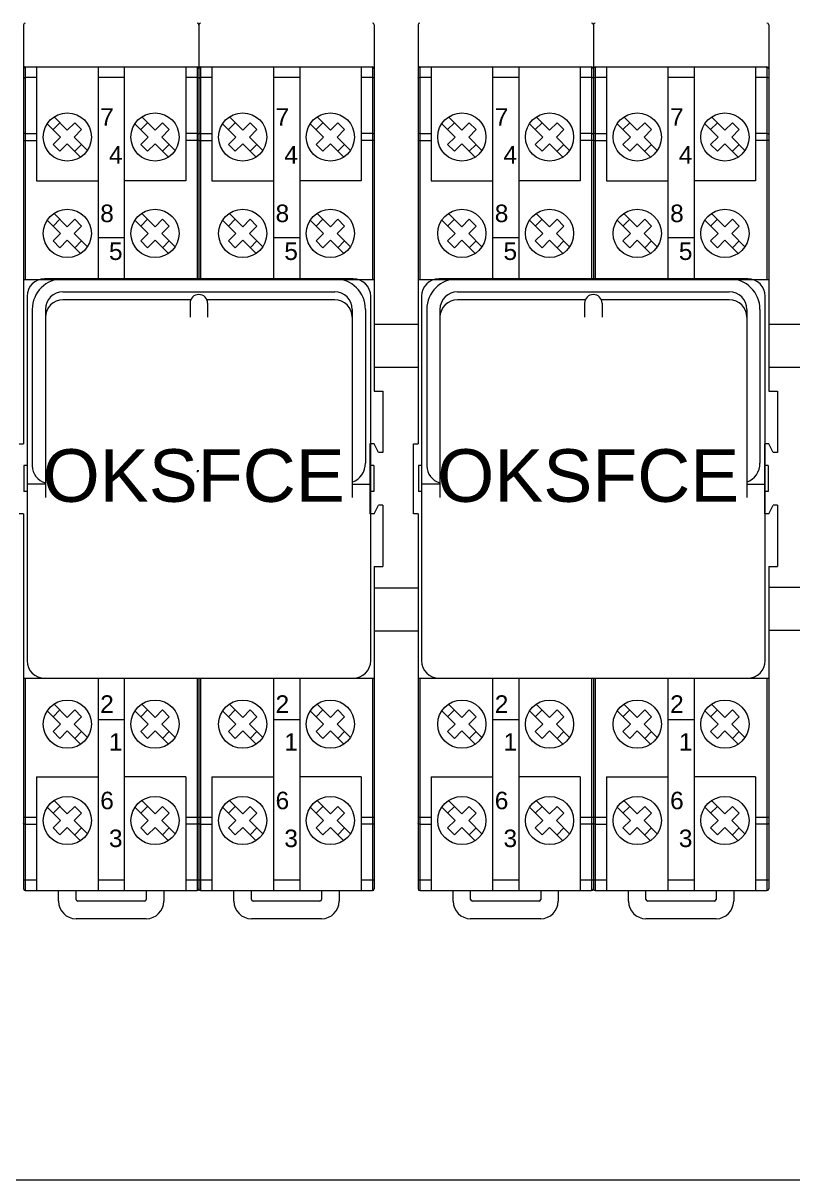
# Model space of a CAD drawing. Header units: millimetres. Extents: x 1359 to 3577, y 1336 to 3557.
# Drawn here: x 3017.1 to 3104.9, y 1899.6 to 2031.6 of the extents above; entities that cross this region are included whole.
import ezdxf

# ---------------------------------------------------------------- set-up
doc = ezdxf.new("R2010")
doc.units = ezdxf.units.MM
doc.set_wipeout_variables(frame=1)
doc.layers.add('000-PI-Oprema', color=30, linetype='Continuous', lineweight=5)
doc.layers.add('002-PI-Kabelska kanalica', color=150, linetype='Continuous')
doc.styles.get("Standard").update_dxf_attribs({"font": 'arial.ttf'})

msp = doc.modelspace()

# ---------------------------------------------------------------- linework, layer by layer
at = {"layer": '000-PI-Oprema', "color": 0, "linetype": 'ByBlock', "lineweight": 0}
for p, q in [((3017.35, 2026.56), (3036.95, 2026.56)), ((3018.65, 2026.56), (3018.65, 2013.56)), ((3035.65, 2026.56), (3035.65, 2013.56)), ((3037.35, 2026.56), (3056.95, 2026.56)), ((3038.65, 2026.56), (3038.65, 2013.56)), ((3055.65, 2026.56), (3055.65, 2013.56)), ((3062.35, 2026.56), (3081.95, 2026.56)), ((3063.65, 2026.56), (3063.65, 2013.56)), ((3080.65, 2026.56), (3080.65, 2013.56)), ((3082.35, 2026.56), (3101.95, 2026.56)), ((3083.65, 2026.56), (3083.65, 2013.56)), ((3100.65, 2026.56), (3100.65, 2013.56)), ((3018.65, 2025.34), (3017.35, 2025.34)), ((3028.65, 2025.34), (3025.65, 2025.34)), ((3036.95, 2025.34), (3035.65, 2025.34)), ((3038.65, 2025.34), (3037.35, 2025.34)), ((3048.65, 2025.34), (3045.65, 2025.34)), ((3056.95, 2025.34), (3055.65, 2025.34)), ((3063.65, 2025.34), (3062.35, 2025.34)), ((3073.65, 2025.34), (3070.65, 2025.34)), ((3081.95, 2025.34), (3080.65, 2025.34)), ((3083.65, 2025.34), (3082.35, 2025.34)), ((3093.65, 2025.34), (3090.65, 2025.34)), ((3101.95, 2025.34), (3100.65, 2025.34)), ((3019.86, 2020.07), (3021.37, 2018.56)), ((3020.52, 2019.4), (3021.3, 2020.18)), ((3020.63, 2020.85), (3022.15, 2019.33)), ((3022.15, 2019.33), (3023, 2020.18)), ((3023, 2020.18), (3023.78, 2019.4)), ((3029.86, 2020.07), (3031.37, 2018.56)), ((3030.52, 2019.4), (3031.3, 2020.18)), ((3030.63, 2020.85), (3032.15, 2019.33)), ((3032.15, 2019.33), (3033, 2020.18)), ((3033, 2020.18), (3033.78, 2019.4)), ((3039.86, 2020.07), (3041.37, 2018.56)), ((3040.52, 2019.4), (3041.3, 2020.18)), ((3040.63, 2020.85), (3042.15, 2019.33)), ((3042.15, 2019.33), (3043, 2020.18)), ((3043, 2020.18), (3043.78, 2019.4)), ((3049.86, 2020.07), (3051.37, 2018.56)), ((3050.52, 2019.4), (3051.3, 2020.18)), ((3050.63, 2020.85), (3052.15, 2019.33)), ((3052.15, 2019.33), (3053, 2020.18)), ((3053, 2020.18), (3053.78, 2019.4)), ((3064.86, 2020.07), (3066.37, 2018.56)), ((3065.52, 2019.4), (3066.3, 2020.18)), ((3065.63, 2020.85), (3067.15, 2019.33)), ((3067.15, 2019.33), (3068, 2020.18)), ((3068, 2020.18), (3068.78, 2019.4)), ((3074.86, 2020.07), (3076.37, 2018.56)), ((3075.52, 2019.4), (3076.3, 2020.18)), ((3075.63, 2020.85), (3077.15, 2019.33)), ((3077.15, 2019.33), (3078, 2020.18)), ((3078, 2020.18), (3078.78, 2019.4)), ((3084.86, 2020.07), (3086.37, 2018.56)), ((3085.52, 2019.4), (3086.3, 2020.18)), ((3085.63, 2020.85), (3087.15, 2019.33)), ((3087.15, 2019.33), (3088, 2020.18)), ((3088, 2020.18), (3088.78, 2019.4)), ((3094.86, 2020.07), (3096.37, 2018.56)), ((3095.52, 2019.4), (3096.3, 2020.18)), ((3095.63, 2020.85), (3097.15, 2019.33)), ((3097.15, 2019.33), (3098, 2020.18)), ((3098, 2020.18), (3098.78, 2019.4)), ((3017.35, 2018.96), (3018.65, 2018.96)), ((3020.52, 2017.71), (3021.37, 2018.56)), ((3022.93, 2018.56), (3023.78, 2019.4)), ((3022.93, 2018.56), (3024.44, 2017.04)), ((3030.52, 2017.71), (3031.37, 2018.56)), ((3032.93, 2018.56), (3033.78, 2019.4)), ((3032.93, 2018.56), (3034.44, 2017.04)), ((3036.95, 2018.96), (3035.65, 2018.96)), ((3037.35, 2018.96), (3038.65, 2018.96)), ((3040.52, 2017.71), (3041.37, 2018.56)), ((3042.93, 2018.56), (3043.78, 2019.4)), ((3042.93, 2018.56), (3044.44, 2017.04)), ((3050.52, 2017.71), (3051.37, 2018.56)), ((3052.93, 2018.56), (3053.78, 2019.4)), ((3052.93, 2018.56), (3054.44, 2017.04)), ((3056.95, 2018.96), (3055.65, 2018.96)), ((3062.35, 2018.96), (3063.65, 2018.96)), ((3065.52, 2017.71), (3066.37, 2018.56)), ((3067.93, 2018.56), (3068.78, 2019.4)), ((3067.93, 2018.56), (3069.44, 2017.04)), ((3075.52, 2017.71), (3076.37, 2018.56)), ((3077.93, 2018.56), (3078.78, 2019.4)), ((3077.93, 2018.56), (3079.44, 2017.04)), ((3081.95, 2018.96), (3080.65, 2018.96)), ((3082.35, 2018.96), (3083.65, 2018.96)), ((3085.52, 2017.71), (3086.37, 2018.56)), ((3087.93, 2018.56), (3088.78, 2019.4)), ((3087.93, 2018.56), (3089.44, 2017.04)), ((3095.52, 2017.71), (3096.37, 2018.56)), ((3097.93, 2018.56), (3098.78, 2019.4)), ((3097.93, 2018.56), (3099.44, 2017.04)), ((3101.95, 2018.96), (3100.65, 2018.96)), ((3017.15, 2018.18), (3018.65, 2018.18)), ((3020.52, 2017.71), (3021.3, 2016.93)), ((3021.3, 2016.93), (3022.15, 2017.78)), ((3022.15, 2017.78), (3023.67, 2016.26)), ((3023, 2016.93), (3023.78, 2017.71)), ((3030.52, 2017.71), (3031.3, 2016.93)), ((3031.3, 2016.93), (3032.15, 2017.78)), ((3032.15, 2017.78), (3033.67, 2016.26)), ((3033, 2016.93), (3033.78, 2017.71)), ((3037.15, 2018.18), (3035.65, 2018.18)), ((3037.15, 2018.18), (3038.65, 2018.18)), ((3040.52, 2017.71), (3041.3, 2016.93)), ((3041.3, 2016.93), (3042.15, 2017.78)), ((3042.15, 2017.78), (3043.67, 2016.26)), ((3043, 2016.93), (3043.78, 2017.71)), ((3050.52, 2017.71), (3051.3, 2016.93)), ((3051.3, 2016.93), (3052.15, 2017.78)), ((3052.15, 2017.78), (3053.67, 2016.26)), ((3053, 2016.93), (3053.78, 2017.71)), ((3057.15, 2018.18), (3055.65, 2018.18)), ((3062.15, 2018.18), (3063.65, 2018.18)), ((3065.52, 2017.71), (3066.3, 2016.93)), ((3066.3, 2016.93), (3067.15, 2017.78)), ((3067.15, 2017.78), (3068.67, 2016.26)), ((3068, 2016.93), (3068.78, 2017.71)), ((3075.52, 2017.71), (3076.3, 2016.93)), ((3076.3, 2016.93), (3077.15, 2017.78)), ((3077.15, 2017.78), (3078.67, 2016.26)), ((3078, 2016.93), (3078.78, 2017.71)), ((3082.15, 2018.18), (3080.65, 2018.18)), ((3082.15, 2018.18), (3083.65, 2018.18)), ((3085.52, 2017.71), (3086.3, 2016.93)), ((3086.3, 2016.93), (3087.15, 2017.78)), ((3087.15, 2017.78), (3088.67, 2016.26)), ((3088, 2016.93), (3088.78, 2017.71)), ((3095.52, 2017.71), (3096.3, 2016.93)), ((3096.3, 2016.93), (3097.15, 2017.78)), ((3097.15, 2017.78), (3098.67, 2016.26)), ((3098, 2016.93), (3098.78, 2017.71)), ((3102.15, 2018.18), (3100.65, 2018.18)), ((3018.65, 2013.56), (3025.65, 2013.56)), ((3035.65, 2013.56), (3028.65, 2013.56)), ((3038.65, 2013.56), (3045.65, 2013.56)), ((3055.65, 2013.56), (3048.65, 2013.56)), ((3063.65, 2013.56), (3070.65, 2013.56)), ((3080.65, 2013.56), (3073.65, 2013.56)), ((3083.65, 2013.56), (3090.65, 2013.56)), ((3100.65, 2013.56), (3093.65, 2013.56)), ((3019.86, 2009.07), (3021.37, 2007.56)), ((3020.52, 2008.4), (3021.3, 2009.18)), ((3020.63, 2009.85), (3022.15, 2008.33)), ((3022.15, 2008.33), (3023, 2009.18)), ((3023, 2009.18), (3023.78, 2008.4)), ((3029.86, 2009.07), (3031.37, 2007.56)), ((3030.52, 2008.4), (3031.3, 2009.18)), ((3030.63, 2009.85), (3032.15, 2008.33)), ((3032.15, 2008.33), (3033, 2009.18)), ((3033, 2009.18), (3033.78, 2008.4)), ((3039.86, 2009.07), (3041.37, 2007.56)), ((3040.52, 2008.4), (3041.3, 2009.18)), ((3040.63, 2009.85), (3042.15, 2008.33)), ((3042.15, 2008.33), (3043, 2009.18)), ((3043, 2009.18), (3043.78, 2008.4)), ((3049.86, 2009.07), (3051.37, 2007.56)), ((3050.52, 2008.4), (3051.3, 2009.18)), ((3050.63, 2009.85), (3052.15, 2008.33)), ((3052.15, 2008.33), (3053, 2009.18)), ((3053, 2009.18), (3053.78, 2008.4)), ((3064.86, 2009.07), (3066.37, 2007.56)), ((3065.52, 2008.4), (3066.3, 2009.18)), ((3065.63, 2009.85), (3067.15, 2008.33)), ((3067.15, 2008.33), (3068, 2009.18)), ((3068, 2009.18), (3068.78, 2008.4)), ((3074.86, 2009.07), (3076.37, 2007.56)), ((3075.52, 2008.4), (3076.3, 2009.18)), ((3075.63, 2009.85), (3077.15, 2008.33)), ((3077.15, 2008.33), (3078, 2009.18)), ((3078, 2009.18), (3078.78, 2008.4)), ((3084.86, 2009.07), (3086.37, 2007.56)), ((3085.52, 2008.4), (3086.3, 2009.18)), ((3085.63, 2009.85), (3087.15, 2008.33)), ((3087.15, 2008.33), (3088, 2009.18)), ((3088, 2009.18), (3088.78, 2008.4)), ((3094.86, 2009.07), (3096.37, 2007.56)), ((3095.52, 2008.4), (3096.3, 2009.18)), ((3095.63, 2009.85), (3097.15, 2008.33)), ((3097.15, 2008.33), (3098, 2009.18)), ((3098, 2009.18), (3098.78, 2008.4)), ((3022.93, 2007.56), (3023.78, 2008.4)), ((3032.93, 2007.56), (3033.78, 2008.4)), ((3042.93, 2007.56), (3043.78, 2008.4)), ((3052.93, 2007.56), (3053.78, 2008.4)), ((3067.93, 2007.56), (3068.78, 2008.4)), ((3077.93, 2007.56), (3078.78, 2008.4)), ((3087.93, 2007.56), (3088.78, 2008.4)), ((3097.93, 2007.56), (3098.78, 2008.4)), ((3020.52, 2006.71), (3021.37, 2007.56)), ((3020.52, 2006.71), (3021.3, 2005.93)), ((3021.3, 2005.93), (3022.15, 2006.78)), ((3022.15, 2006.78), (3023.67, 2005.26)), ((3022.93, 2007.56), (3024.44, 2006.04)), ((3023, 2005.93), (3023.78, 2006.71)), ((3028.65, 2007.04), (3025.65, 2007.04)), ((3030.52, 2006.71), (3031.37, 2007.56)), ((3030.52, 2006.71), (3031.3, 2005.93)), ((3031.3, 2005.93), (3032.15, 2006.78)), ((3032.15, 2006.78), (3033.67, 2005.26)), ((3032.93, 2007.56), (3034.44, 2006.04)), ((3033, 2005.93), (3033.78, 2006.71)), ((3040.52, 2006.71), (3041.37, 2007.56)), ((3040.52, 2006.71), (3041.3, 2005.93)), ((3041.3, 2005.93), (3042.15, 2006.78)), ((3042.15, 2006.78), (3043.67, 2005.26)), ((3042.93, 2007.56), (3044.44, 2006.04)), ((3043, 2005.93), (3043.78, 2006.71)), ((3048.65, 2007.04), (3045.65, 2007.04)), ((3050.52, 2006.71), (3051.37, 2007.56)), ((3050.52, 2006.71), (3051.3, 2005.93)), ((3051.3, 2005.93), (3052.15, 2006.78)), ((3052.15, 2006.78), (3053.67, 2005.26)), ((3052.93, 2007.56), (3054.44, 2006.04)), ((3053, 2005.93), (3053.78, 2006.71)), ((3065.52, 2006.71), (3066.37, 2007.56)), ((3065.52, 2006.71), (3066.3, 2005.93)), ((3066.3, 2005.93), (3067.15, 2006.78)), ((3067.15, 2006.78), (3068.67, 2005.26)), ((3067.93, 2007.56), (3069.44, 2006.04)), ((3068, 2005.93), (3068.78, 2006.71)), ((3073.65, 2007.04), (3070.65, 2007.04)), ((3075.52, 2006.71), (3076.37, 2007.56)), ((3075.52, 2006.71), (3076.3, 2005.93)), ((3076.3, 2005.93), (3077.15, 2006.78)), ((3077.15, 2006.78), (3078.67, 2005.26)), ((3077.93, 2007.56), (3079.44, 2006.04)), ((3078, 2005.93), (3078.78, 2006.71)), ((3085.52, 2006.71), (3086.37, 2007.56)), ((3085.52, 2006.71), (3086.3, 2005.93)), ((3086.3, 2005.93), (3087.15, 2006.78)), ((3087.15, 2006.78), (3088.67, 2005.26)), ((3087.93, 2007.56), (3089.44, 2006.04)), ((3088, 2005.93), (3088.78, 2006.71)), ((3093.65, 2007.04), (3090.65, 2007.04)), ((3095.52, 2006.71), (3096.37, 2007.56)), ((3095.52, 2006.71), (3096.3, 2005.93)), ((3096.3, 2005.93), (3097.15, 2006.78)), ((3097.15, 2006.78), (3098.67, 2005.26)), ((3097.93, 2007.56), (3099.44, 2006.04)), ((3098, 2005.93), (3098.78, 2006.71)), ((3058.15, 1989.56), (3058.15, 1982.56)), ((3103.15, 1989.56), (3103.15, 1982.56)), ((3058.15, 1976.56), (3058.15, 1969.56)), ((3103.15, 1976.56), (3103.15, 1969.56)), ((3020.63, 1953.85), (3022.15, 1952.33)), ((3030.63, 1953.85), (3032.15, 1952.33)), ((3040.63, 1953.85), (3042.15, 1952.33)), ((3050.63, 1953.85), (3052.15, 1952.33)), ((3065.63, 1953.85), (3067.15, 1952.33)), ((3075.63, 1953.85), (3077.15, 1952.33)), ((3085.63, 1953.85), (3087.15, 1952.33)), ((3095.63, 1953.85), (3097.15, 1952.33)), ((3019.86, 1953.07), (3021.37, 1951.56)), ((3020.52, 1952.4), (3021.3, 1953.18)), ((3022.15, 1952.33), (3023, 1953.18)), ((3022.93, 1951.56), (3023.78, 1952.4)), ((3023, 1953.18), (3023.78, 1952.4)), ((3029.86, 1953.07), (3031.37, 1951.56)), ((3030.52, 1952.4), (3031.3, 1953.18)), ((3032.15, 1952.33), (3033, 1953.18)), ((3032.93, 1951.56), (3033.78, 1952.4)), ((3033, 1953.18), (3033.78, 1952.4)), ((3039.86, 1953.07), (3041.37, 1951.56)), ((3040.52, 1952.4), (3041.3, 1953.18)), ((3042.15, 1952.33), (3043, 1953.18)), ((3042.93, 1951.56), (3043.78, 1952.4)), ((3043, 1953.18), (3043.78, 1952.4)), ((3049.86, 1953.07), (3051.37, 1951.56)), ((3050.52, 1952.4), (3051.3, 1953.18)), ((3052.15, 1952.33), (3053, 1953.18)), ((3052.93, 1951.56), (3053.78, 1952.4)), ((3053, 1953.18), (3053.78, 1952.4)), ((3064.86, 1953.07), (3066.37, 1951.56)), ((3065.52, 1952.4), (3066.3, 1953.18)), ((3067.15, 1952.33), (3068, 1953.18)), ((3067.93, 1951.56), (3068.78, 1952.4)), ((3068, 1953.18), (3068.78, 1952.4)), ((3074.86, 1953.07), (3076.37, 1951.56)), ((3075.52, 1952.4), (3076.3, 1953.18)), ((3077.15, 1952.33), (3078, 1953.18)), ((3077.93, 1951.56), (3078.78, 1952.4)), ((3078, 1953.18), (3078.78, 1952.4)), ((3084.86, 1953.07), (3086.37, 1951.56)), ((3085.52, 1952.4), (3086.3, 1953.18)), ((3087.15, 1952.33), (3088, 1953.18)), ((3087.93, 1951.56), (3088.78, 1952.4)), ((3088, 1953.18), (3088.78, 1952.4)), ((3094.86, 1953.07), (3096.37, 1951.56)), ((3095.52, 1952.4), (3096.3, 1953.18)), ((3097.15, 1952.33), (3098, 1953.18)), ((3097.93, 1951.56), (3098.78, 1952.4)), ((3098, 1953.18), (3098.78, 1952.4)), ((3020.52, 1950.71), (3021.37, 1951.56)), ((3022.93, 1951.56), (3024.44, 1950.04)), ((3028.65, 1952.07), (3025.65, 1952.07)), ((3030.52, 1950.71), (3031.37, 1951.56)), ((3032.93, 1951.56), (3034.44, 1950.04)), ((3040.52, 1950.71), (3041.37, 1951.56)), ((3042.93, 1951.56), (3044.44, 1950.04)), ((3048.65, 1952.07), (3045.65, 1952.07)), ((3050.52, 1950.71), (3051.37, 1951.56)), ((3052.93, 1951.56), (3054.44, 1950.04)), ((3065.52, 1950.71), (3066.37, 1951.56)), ((3067.93, 1951.56), (3069.44, 1950.04)), ((3073.65, 1952.07), (3070.65, 1952.07)), ((3075.52, 1950.71), (3076.37, 1951.56)), ((3077.93, 1951.56), (3079.44, 1950.04)), ((3085.52, 1950.71), (3086.37, 1951.56)), ((3087.93, 1951.56), (3089.44, 1950.04)), ((3093.65, 1952.07), (3090.65, 1952.07)), ((3095.52, 1950.71), (3096.37, 1951.56)), ((3097.93, 1951.56), (3099.44, 1950.04)), ((3020.52, 1950.71), (3021.3, 1949.93)), ((3021.3, 1949.93), (3022.15, 1950.78)), ((3022.15, 1950.78), (3023.67, 1949.26)), ((3023, 1949.93), (3023.78, 1950.71)), ((3030.52, 1950.71), (3031.3, 1949.93)), ((3031.3, 1949.93), (3032.15, 1950.78)), ((3032.15, 1950.78), (3033.67, 1949.26)), ((3033, 1949.93), (3033.78, 1950.71)), ((3040.52, 1950.71), (3041.3, 1949.93)), ((3041.3, 1949.93), (3042.15, 1950.78)), ((3042.15, 1950.78), (3043.67, 1949.26)), ((3043, 1949.93), (3043.78, 1950.71)), ((3050.52, 1950.71), (3051.3, 1949.93)), ((3051.3, 1949.93), (3052.15, 1950.78)), ((3052.15, 1950.78), (3053.67, 1949.26)), ((3053, 1949.93), (3053.78, 1950.71)), ((3065.52, 1950.71), (3066.3, 1949.93)), ((3066.3, 1949.93), (3067.15, 1950.78)), ((3067.15, 1950.78), (3068.67, 1949.26)), ((3068, 1949.93), (3068.78, 1950.71)), ((3075.52, 1950.71), (3076.3, 1949.93)), ((3076.3, 1949.93), (3077.15, 1950.78)), ((3077.15, 1950.78), (3078.67, 1949.26)), ((3078, 1949.93), (3078.78, 1950.71)), ((3085.52, 1950.71), (3086.3, 1949.93)), ((3086.3, 1949.93), (3087.15, 1950.78)), ((3087.15, 1950.78), (3088.67, 1949.26)), ((3088, 1949.93), (3088.78, 1950.71)), ((3095.52, 1950.71), (3096.3, 1949.93)), ((3096.3, 1949.93), (3097.15, 1950.78)), ((3097.15, 1950.78), (3098.67, 1949.26)), ((3098, 1949.93), (3098.78, 1950.71)), ((3018.65, 1945.56), (3018.65, 1932.56)), ((3018.65, 1945.56), (3025.65, 1945.56)), ((3035.65, 1945.56), (3028.65, 1945.56)), ((3035.65, 1945.56), (3035.65, 1932.56)), ((3038.65, 1945.56), (3038.65, 1932.56)), ((3038.65, 1945.56), (3045.65, 1945.56)), ((3055.65, 1945.56), (3048.65, 1945.56)), ((3055.65, 1945.56), (3055.65, 1932.56)), ((3063.65, 1945.56), (3063.65, 1932.56)), ((3063.65, 1945.56), (3070.65, 1945.56)), ((3080.65, 1945.56), (3073.65, 1945.56)), ((3080.65, 1945.56), (3080.65, 1932.56)), ((3083.65, 1945.56), (3083.65, 1932.56)), ((3083.65, 1945.56), (3090.65, 1945.56)), ((3100.65, 1945.56), (3093.65, 1945.56)), ((3100.65, 1945.56), (3100.65, 1932.56)), ((3019.86, 1942.07), (3021.37, 1940.56)), ((3020.52, 1941.4), (3021.3, 1942.18)), ((3020.63, 1942.85), (3022.15, 1941.33)), ((3022.15, 1941.33), (3023, 1942.18)), ((3023, 1942.18), (3023.78, 1941.4)), ((3029.86, 1942.07), (3031.37, 1940.56)), ((3030.52, 1941.4), (3031.3, 1942.18)), ((3030.63, 1942.85), (3032.15, 1941.33)), ((3032.15, 1941.33), (3033, 1942.18)), ((3033, 1942.18), (3033.78, 1941.4)), ((3039.86, 1942.07), (3041.37, 1940.56)), ((3040.52, 1941.4), (3041.3, 1942.18)), ((3040.63, 1942.85), (3042.15, 1941.33)), ((3042.15, 1941.33), (3043, 1942.18)), ((3043, 1942.18), (3043.78, 1941.4)), ((3049.86, 1942.07), (3051.37, 1940.56)), ((3050.52, 1941.4), (3051.3, 1942.18)), ((3050.63, 1942.85), (3052.15, 1941.33)), ((3052.15, 1941.33), (3053, 1942.18)), ((3053, 1942.18), (3053.78, 1941.4)), ((3064.86, 1942.07), (3066.37, 1940.56)), ((3065.52, 1941.4), (3066.3, 1942.18)), ((3065.63, 1942.85), (3067.15, 1941.33)), ((3067.15, 1941.33), (3068, 1942.18)), ((3068, 1942.18), (3068.78, 1941.4)), ((3074.86, 1942.07), (3076.37, 1940.56)), ((3075.52, 1941.4), (3076.3, 1942.18)), ((3075.63, 1942.85), (3077.15, 1941.33)), ((3077.15, 1941.33), (3078, 1942.18)), ((3078, 1942.18), (3078.78, 1941.4)), ((3084.86, 1942.07), (3086.37, 1940.56)), ((3085.52, 1941.4), (3086.3, 1942.18)), ((3085.63, 1942.85), (3087.15, 1941.33)), ((3087.15, 1941.33), (3088, 1942.18)), ((3088, 1942.18), (3088.78, 1941.4)), ((3094.86, 1942.07), (3096.37, 1940.56)), ((3095.52, 1941.4), (3096.3, 1942.18)), ((3095.63, 1942.85), (3097.15, 1941.33)), ((3097.15, 1941.33), (3098, 1942.18)), ((3098, 1942.18), (3098.78, 1941.4)), ((3017.15, 1940.93), (3018.65, 1940.93)), ((3020.52, 1939.71), (3021.37, 1940.56)), ((3022.93, 1940.56), (3023.78, 1941.4)), ((3022.93, 1940.56), (3024.44, 1939.04)), ((3030.52, 1939.71), (3031.37, 1940.56)), ((3032.93, 1940.56), (3033.78, 1941.4)), ((3032.93, 1940.56), (3034.44, 1939.04)), ((3035.65, 1940.93), (3037.15, 1940.93)), ((3037.15, 1940.93), (3038.65, 1940.93)), ((3040.52, 1939.71), (3041.37, 1940.56)), ((3042.93, 1940.56), (3043.78, 1941.4)), ((3042.93, 1940.56), (3044.44, 1939.04)), ((3050.52, 1939.71), (3051.37, 1940.56)), ((3052.93, 1940.56), (3053.78, 1941.4)), ((3052.93, 1940.56), (3054.44, 1939.04)), ((3055.65, 1940.93), (3057.15, 1940.93)), ((3062.15, 1940.93), (3063.65, 1940.93)), ((3065.52, 1939.71), (3066.37, 1940.56)), ((3067.93, 1940.56), (3068.78, 1941.4)), ((3067.93, 1940.56), (3069.44, 1939.04)), ((3075.52, 1939.71), (3076.37, 1940.56)), ((3077.93, 1940.56), (3078.78, 1941.4)), ((3077.93, 1940.56), (3079.44, 1939.04)), ((3080.65, 1940.93), (3082.15, 1940.93)), ((3082.15, 1940.93), (3083.65, 1940.93)), ((3085.52, 1939.71), (3086.37, 1940.56)), ((3087.93, 1940.56), (3088.78, 1941.4)), ((3087.93, 1940.56), (3089.44, 1939.04)), ((3095.52, 1939.71), (3096.37, 1940.56)), ((3097.93, 1940.56), (3098.78, 1941.4)), ((3097.93, 1940.56), (3099.44, 1939.04)), ((3100.65, 1940.93), (3102.15, 1940.93)), ((3017.35, 1940.15), (3018.65, 1940.15)), ((3020.52, 1939.71), (3021.3, 1938.93)), ((3021.3, 1938.93), (3022.15, 1939.78)), ((3022.15, 1939.78), (3023.67, 1938.26)), ((3023, 1938.93), (3023.78, 1939.71)), ((3030.52, 1939.71), (3031.3, 1938.93)), ((3031.3, 1938.93), (3032.15, 1939.78)), ((3032.15, 1939.78), (3033.67, 1938.26)), ((3033, 1938.93), (3033.78, 1939.71)), ((3036.95, 1940.15), (3035.65, 1940.15)), ((3037.35, 1940.15), (3038.65, 1940.15)), ((3040.52, 1939.71), (3041.3, 1938.93)), ((3041.3, 1938.93), (3042.15, 1939.78)), ((3042.15, 1939.78), (3043.67, 1938.26)), ((3043, 1938.93), (3043.78, 1939.71)), ((3050.52, 1939.71), (3051.3, 1938.93)), ((3051.3, 1938.93), (3052.15, 1939.78)), ((3052.15, 1939.78), (3053.67, 1938.26)), ((3053, 1938.93), (3053.78, 1939.71)), ((3056.95, 1940.15), (3055.65, 1940.15)), ((3062.35, 1940.15), (3063.65, 1940.15)), ((3065.52, 1939.71), (3066.3, 1938.93)), ((3066.3, 1938.93), (3067.15, 1939.78)), ((3067.15, 1939.78), (3068.67, 1938.26)), ((3068, 1938.93), (3068.78, 1939.71)), ((3075.52, 1939.71), (3076.3, 1938.93)), ((3076.3, 1938.93), (3077.15, 1939.78)), ((3077.15, 1939.78), (3078.67, 1938.26)), ((3078, 1938.93), (3078.78, 1939.71)), ((3081.95, 1940.15), (3080.65, 1940.15)), ((3082.35, 1940.15), (3083.65, 1940.15)), ((3085.52, 1939.71), (3086.3, 1938.93)), ((3086.3, 1938.93), (3087.15, 1939.78)), ((3087.15, 1939.78), (3088.67, 1938.26)), ((3088, 1938.93), (3088.78, 1939.71)), ((3095.52, 1939.71), (3096.3, 1938.93)), ((3096.3, 1938.93), (3097.15, 1939.78)), ((3097.15, 1939.78), (3098.67, 1938.26)), ((3098, 1938.93), (3098.78, 1939.71)), ((3101.95, 1940.15), (3100.65, 1940.15)), ((3018.65, 1933.77), (3017.35, 1933.77)), ((3017.35, 1932.56), (3036.95, 1932.56)), ((3021.15, 1931.36), (3021.15, 1932.56)), ((3023.15, 1931.56), (3023.15, 1932.56)), ((3023.15, 1931.56), (3023.15, 1932.56)), ((3028.65, 1933.77), (3025.65, 1933.77)), ((3031.15, 1932.56), (3031.15, 1931.56)), ((3031.15, 1932.56), (3031.15, 1931.56)), ((3033.15, 1932.56), (3033.15, 1931.36)), ((3036.95, 1933.77), (3035.65, 1933.77)), ((3038.65, 1933.77), (3037.35, 1933.77)), ((3037.35, 1932.56), (3056.95, 1932.56)), ((3041.15, 1931.36), (3041.15, 1932.56)), ((3043.15, 1931.56), (3043.15, 1932.56)), ((3048.65, 1933.77), (3045.65, 1933.77)), ((3051.15, 1932.56), (3051.15, 1931.56)), ((3053.15, 1932.56), (3053.15, 1931.36)), ((3056.95, 1933.77), (3055.65, 1933.77)), ((3063.65, 1933.77), (3062.35, 1933.77)), ((3062.35, 1932.56), (3081.95, 1932.56)), ((3066.15, 1931.36), (3066.15, 1932.56)), ((3068.15, 1931.56), (3068.15, 1932.56)), ((3068.15, 1931.56), (3068.15, 1932.56)), ((3073.65, 1933.77), (3070.65, 1933.77)), ((3076.15, 1932.56), (3076.15, 1931.56)), ((3076.15, 1932.56), (3076.15, 1931.56)), ((3078.15, 1932.56), (3078.15, 1931.36)), ((3081.95, 1933.77), (3080.65, 1933.77)), ((3083.65, 1933.77), (3082.35, 1933.77)), ((3082.35, 1932.56), (3101.95, 1932.56)), ((3086.15, 1931.36), (3086.15, 1932.56)), ((3088.15, 1931.56), (3088.15, 1932.56)), ((3093.65, 1933.77), (3090.65, 1933.77)), ((3096.15, 1932.56), (3096.15, 1931.56)), ((3098.15, 1932.56), (3098.15, 1931.36)), ((3101.95, 1933.77), (3100.65, 1933.77)), ((3030.95, 1931.36), (3023.35, 1931.36)), ((3030.95, 1931.36), (3023.35, 1931.36)), ((3050.95, 1931.36), (3043.35, 1931.36)), ((3075.95, 1931.36), (3068.35, 1931.36)), ((3075.95, 1931.36), (3068.35, 1931.36)), ((3095.95, 1931.36), (3088.35, 1931.36)), ((3031.15, 1929.36), (3023.15, 1929.36)), ((3051.15, 1929.36), (3043.15, 1929.36)), ((3076.15, 1929.36), (3068.15, 1929.36)), ((3096.15, 1929.36), (3088.15, 1929.36))]:
    msp.add_line(p, q, dxfattribs=at)
for points in [[(3017.15, 2025.26), (3017.15, 2025.27), (3017.16, 2025.28), (3017.16, 2025.29), (3017.18, 2025.3), (3017.19, 2025.31), (3017.21, 2025.32), (3017.23, 2025.32), (3017.25, 2025.33), (3017.27, 2025.34), (3017.3, 2025.34), (3017.32, 2025.34), (3017.35, 2025.34)], [(3037.15, 2025.26), (3037.15, 2025.27), (3037.14, 2025.28), (3037.13, 2025.29), (3037.12, 2025.3), (3037.11, 2025.31), (3037.09, 2025.32), (3037.07, 2025.32), (3037.05, 2025.33), (3037.03, 2025.34), (3037, 2025.34), (3036.98, 2025.34), (3036.95, 2025.34)], [(3037.15, 2025.26), (3037.15, 2025.27), (3037.16, 2025.28), (3037.16, 2025.29), (3037.18, 2025.3), (3037.19, 2025.31), (3037.21, 2025.32), (3037.23, 2025.32), (3037.25, 2025.33), (3037.27, 2025.34), (3037.3, 2025.34), (3037.32, 2025.34), (3037.35, 2025.34)], [(3057.15, 2025.26), (3057.15, 2025.27), (3057.14, 2025.28), (3057.13, 2025.29), (3057.12, 2025.3), (3057.11, 2025.31), (3057.09, 2025.32), (3057.07, 2025.32), (3057.05, 2025.33), (3057.03, 2025.34), (3057, 2025.34), (3056.98, 2025.34), (3056.95, 2025.34)], [(3062.15, 2025.26), (3062.15, 2025.27), (3062.16, 2025.28), (3062.16, 2025.29), (3062.18, 2025.3), (3062.19, 2025.31), (3062.21, 2025.32), (3062.23, 2025.32), (3062.25, 2025.33), (3062.27, 2025.34), (3062.3, 2025.34), (3062.32, 2025.34), (3062.35, 2025.34)], [(3082.15, 2025.26), (3082.15, 2025.27), (3082.14, 2025.28), (3082.13, 2025.29), (3082.12, 2025.3), (3082.11, 2025.31), (3082.09, 2025.32), (3082.07, 2025.32), (3082.05, 2025.33), (3082.03, 2025.34), (3082, 2025.34), (3081.98, 2025.34), (3081.95, 2025.34)], [(3082.15, 2025.26), (3082.15, 2025.27), (3082.16, 2025.28), (3082.16, 2025.29), (3082.18, 2025.3), (3082.19, 2025.31), (3082.21, 2025.32), (3082.23, 2025.32), (3082.25, 2025.33), (3082.27, 2025.34), (3082.3, 2025.34), (3082.32, 2025.34), (3082.35, 2025.34)], [(3102.15, 2025.26), (3102.15, 2025.27), (3102.14, 2025.28), (3102.13, 2025.29), (3102.12, 2025.3), (3102.11, 2025.31), (3102.09, 2025.32), (3102.07, 2025.32), (3102.05, 2025.33), (3102.03, 2025.34), (3102, 2025.34), (3101.98, 2025.34), (3101.95, 2025.34)], [(3017.35, 2018.96), (3017.32, 2018.96), (3017.3, 2018.96), (3017.27, 2018.96), (3017.25, 2018.95), (3017.23, 2018.95), (3017.21, 2018.94), (3017.19, 2018.93), (3017.18, 2018.92), (3017.16, 2018.92), (3017.16, 2018.91), (3017.15, 2018.9), (3017.15, 2018.89)], [(3036.95, 2018.96), (3036.98, 2018.96), (3037, 2018.96), (3037.03, 2018.96), (3037.05, 2018.95), (3037.07, 2018.95), (3037.09, 2018.94), (3037.11, 2018.93), (3037.12, 2018.92), (3037.13, 2018.92), (3037.14, 2018.91), (3037.15, 2018.9), (3037.15, 2018.89)], [(3037.35, 2018.96), (3037.32, 2018.96), (3037.3, 2018.96), (3037.27, 2018.96), (3037.25, 2018.95), (3037.23, 2018.95), (3037.21, 2018.94), (3037.19, 2018.93), (3037.18, 2018.92), (3037.16, 2018.92), (3037.16, 2018.91), (3037.15, 2018.9), (3037.15, 2018.89)], [(3056.95, 2018.96), (3056.98, 2018.96), (3057, 2018.96), (3057.03, 2018.96), (3057.05, 2018.95), (3057.07, 2018.95), (3057.09, 2018.94), (3057.11, 2018.93), (3057.12, 2018.92), (3057.13, 2018.92), (3057.14, 2018.91), (3057.15, 2018.9), (3057.15, 2018.89)], [(3062.35, 2018.96), (3062.32, 2018.96), (3062.3, 2018.96), (3062.27, 2018.96), (3062.25, 2018.95), (3062.23, 2018.95), (3062.21, 2018.94), (3062.19, 2018.93), (3062.18, 2018.92), (3062.16, 2018.92), (3062.16, 2018.91), (3062.15, 2018.9), (3062.15, 2018.89)], [(3081.95, 2018.96), (3081.98, 2018.96), (3082, 2018.96), (3082.03, 2018.96), (3082.05, 2018.95), (3082.07, 2018.95), (3082.09, 2018.94), (3082.11, 2018.93), (3082.12, 2018.92), (3082.13, 2018.92), (3082.14, 2018.91), (3082.15, 2018.9), (3082.15, 2018.89)], [(3082.35, 2018.96), (3082.32, 2018.96), (3082.3, 2018.96), (3082.27, 2018.96), (3082.25, 2018.95), (3082.23, 2018.95), (3082.21, 2018.94), (3082.19, 2018.93), (3082.18, 2018.92), (3082.16, 2018.92), (3082.16, 2018.91), (3082.15, 2018.9), (3082.15, 2018.89)], [(3101.95, 2018.96), (3101.98, 2018.96), (3102, 2018.96), (3102.03, 2018.96), (3102.05, 2018.95), (3102.07, 2018.95), (3102.09, 2018.94), (3102.11, 2018.93), (3102.12, 2018.92), (3102.13, 2018.92), (3102.14, 2018.91), (3102.15, 2018.9), (3102.15, 2018.89)], [(3017.35, 1940.15), (3017.32, 1940.15), (3017.3, 1940.15), (3017.27, 1940.15), (3017.25, 1940.16), (3017.23, 1940.16), (3017.21, 1940.17), (3017.19, 1940.18), (3017.18, 1940.19), (3017.16, 1940.2), (3017.16, 1940.21), (3017.15, 1940.22), (3017.15, 1940.23)], [(3037.15, 1940.23), (3037.15, 1940.22), (3037.14, 1940.21), (3037.13, 1940.2), (3037.12, 1940.19), (3037.11, 1940.18), (3037.09, 1940.17), (3037.07, 1940.16), (3037.05, 1940.16), (3037.03, 1940.15), (3037, 1940.15), (3036.98, 1940.15), (3036.95, 1940.15)], [(3037.35, 1940.15), (3037.32, 1940.15), (3037.3, 1940.15), (3037.27, 1940.15), (3037.25, 1940.16), (3037.23, 1940.16), (3037.21, 1940.17), (3037.19, 1940.18), (3037.18, 1940.19), (3037.16, 1940.2), (3037.16, 1940.21), (3037.15, 1940.22), (3037.15, 1940.23)], [(3057.15, 1940.23), (3057.15, 1940.22), (3057.14, 1940.21), (3057.13, 1940.2), (3057.12, 1940.19), (3057.11, 1940.18), (3057.09, 1940.17), (3057.07, 1940.16), (3057.05, 1940.16), (3057.03, 1940.15), (3057, 1940.15), (3056.98, 1940.15), (3056.95, 1940.15)], [(3062.35, 1940.15), (3062.32, 1940.15), (3062.3, 1940.15), (3062.27, 1940.15), (3062.25, 1940.16), (3062.23, 1940.16), (3062.21, 1940.17), (3062.19, 1940.18), (3062.18, 1940.19), (3062.16, 1940.2), (3062.16, 1940.21), (3062.15, 1940.22), (3062.15, 1940.23)], [(3082.15, 1940.23), (3082.15, 1940.22), (3082.14, 1940.21), (3082.13, 1940.2), (3082.12, 1940.19), (3082.11, 1940.18), (3082.09, 1940.17), (3082.07, 1940.16), (3082.05, 1940.16), (3082.03, 1940.15), (3082, 1940.15), (3081.98, 1940.15), (3081.95, 1940.15)], [(3082.35, 1940.15), (3082.32, 1940.15), (3082.3, 1940.15), (3082.27, 1940.15), (3082.25, 1940.16), (3082.23, 1940.16), (3082.21, 1940.17), (3082.19, 1940.18), (3082.18, 1940.19), (3082.16, 1940.2), (3082.16, 1940.21), (3082.15, 1940.22), (3082.15, 1940.23)], [(3102.15, 1940.23), (3102.15, 1940.22), (3102.14, 1940.21), (3102.13, 1940.2), (3102.12, 1940.19), (3102.11, 1940.18), (3102.09, 1940.17), (3102.07, 1940.16), (3102.05, 1940.16), (3102.03, 1940.15), (3102, 1940.15), (3101.98, 1940.15), (3101.95, 1940.15)], [(3017.15, 1933.85), (3017.15, 1933.84), (3017.16, 1933.83), (3017.16, 1933.82), (3017.18, 1933.81), (3017.19, 1933.8), (3017.21, 1933.79), (3017.23, 1933.79), (3017.25, 1933.78), (3017.27, 1933.78), (3017.3, 1933.77), (3017.32, 1933.77), (3017.35, 1933.77)], [(3036.95, 1933.77), (3036.98, 1933.77), (3037, 1933.77), (3037.03, 1933.78), (3037.05, 1933.78), (3037.07, 1933.79), (3037.09, 1933.79), (3037.11, 1933.8), (3037.12, 1933.81), (3037.13, 1933.82), (3037.14, 1933.83), (3037.15, 1933.84), (3037.15, 1933.85)], [(3037.15, 1933.85), (3037.15, 1933.84), (3037.16, 1933.83), (3037.16, 1933.82), (3037.18, 1933.81), (3037.19, 1933.8), (3037.21, 1933.79), (3037.23, 1933.79), (3037.25, 1933.78), (3037.27, 1933.78), (3037.3, 1933.77), (3037.32, 1933.77), (3037.35, 1933.77)], [(3056.95, 1933.77), (3056.98, 1933.77), (3057, 1933.77), (3057.03, 1933.78), (3057.05, 1933.78), (3057.07, 1933.79), (3057.09, 1933.79), (3057.11, 1933.8), (3057.12, 1933.81), (3057.13, 1933.82), (3057.14, 1933.83), (3057.15, 1933.84), (3057.15, 1933.85)], [(3062.15, 1933.85), (3062.15, 1933.84), (3062.16, 1933.83), (3062.16, 1933.82), (3062.18, 1933.81), (3062.19, 1933.8), (3062.21, 1933.79), (3062.23, 1933.79), (3062.25, 1933.78), (3062.27, 1933.78), (3062.3, 1933.77), (3062.32, 1933.77), (3062.35, 1933.77)], [(3081.95, 1933.77), (3081.98, 1933.77), (3082, 1933.77), (3082.03, 1933.78), (3082.05, 1933.78), (3082.07, 1933.79), (3082.09, 1933.79), (3082.11, 1933.8), (3082.12, 1933.81), (3082.13, 1933.82), (3082.14, 1933.83), (3082.15, 1933.84), (3082.15, 1933.85)], [(3082.15, 1933.85), (3082.15, 1933.84), (3082.16, 1933.83), (3082.16, 1933.82), (3082.18, 1933.81), (3082.19, 1933.8), (3082.21, 1933.79), (3082.23, 1933.79), (3082.25, 1933.78), (3082.27, 1933.78), (3082.3, 1933.77), (3082.32, 1933.77), (3082.35, 1933.77)], [(3101.95, 1933.77), (3101.98, 1933.77), (3102, 1933.77), (3102.03, 1933.78), (3102.05, 1933.78), (3102.07, 1933.79), (3102.09, 1933.79), (3102.11, 1933.8), (3102.12, 1933.81), (3102.13, 1933.82), (3102.14, 1933.83), (3102.15, 1933.84), (3102.15, 1933.85)]]:
    msp.add_lwpolyline(points, dxfattribs=at)
for centre in [(3022.15, 2018.56), (3032.15, 2018.56), (3042.15, 2018.56), (3052.15, 2018.56), (3067.15, 2018.56), (3077.15, 2018.56), (3087.15, 2018.56), (3097.15, 2018.56), (3022.15, 2007.56), (3032.15, 2007.56), (3042.15, 2007.56), (3052.15, 2007.56), (3067.15, 2007.56), (3077.15, 2007.56), (3087.15, 2007.56), (3097.15, 2007.56), (3022.15, 1951.56), (3032.15, 1951.56), (3042.15, 1951.56), (3052.15, 1951.56), (3067.15, 1951.56), (3077.15, 1951.56), (3087.15, 1951.56), (3097.15, 1951.56), (3022.15, 1940.56), (3032.15, 1940.56), (3042.15, 1940.56), (3052.15, 1940.56), (3067.15, 1940.56), (3077.15, 1940.56), (3087.15, 1940.56), (3097.15, 1940.56)]:
    msp.add_circle(centre, 2.75, dxfattribs=at)
for centre, radius, start, end in [((3017.35, 2031.36), 0.2, 90, 180), ((3036.95, 2031.36), 0.2, 0, 90), ((3037.35, 2031.36), 0.2, 90, 180), ((3056.95, 2031.36), 0.2, 0, 90), ((3062.35, 2031.36), 0.2, 90, 180), ((3081.95, 2031.36), 0.2, 0, 90), ((3082.35, 2031.36), 0.2, 90, 180), ((3101.95, 2031.36), 0.2, 0, 90), ((3017.35, 2026.36), 0.2, 90, 180), ((3036.95, 2026.36), 0.2, 0, 90), ((3037.35, 2026.36), 0.2, 90, 180), ((3056.95, 2026.36), 0.2, 0, 90), ((3062.35, 2026.36), 0.2, 90, 180), ((3081.95, 2026.36), 0.2, 0, 90), ((3082.35, 2026.36), 0.2, 90, 180), ((3101.95, 2026.36), 0.2, 0, 90), ((3017.35, 1932.76), 0.2, 180, 270), ((3036.95, 1932.76), 0.2, 270, 0), ((3037.35, 1932.76), 0.2, 180, 270), ((3056.95, 1932.76), 0.2, 270, 0), ((3062.35, 1932.76), 0.2, 180, 270), ((3081.95, 1932.76), 0.2, 270, 0), ((3082.35, 1932.76), 0.2, 180, 270), ((3101.95, 1932.76), 0.2, 270, 0), ((3023.15, 1931.36), 2, 180, 270), ((3023.35, 1931.56), 0.2, 180, 270), ((3023.35, 1931.56), 0.2, 180, 270), ((3030.95, 1931.56), 0.2, 270, 0), ((3030.95, 1931.56), 0.2, 270, 0), ((3031.15, 1931.36), 2, 270, 0), ((3043.15, 1931.36), 2, 180, 270), ((3043.35, 1931.56), 0.2, 180, 270), ((3050.95, 1931.56), 0.2, 270, 0), ((3051.15, 1931.36), 2, 270, 0), ((3068.15, 1931.36), 2, 180, 270), ((3068.35, 1931.56), 0.2, 180, 270), ((3068.35, 1931.56), 0.2, 180, 270), ((3075.95, 1931.56), 0.2, 270, 0), ((3075.95, 1931.56), 0.2, 270, 0), ((3076.15, 1931.36), 2, 270, 0), ((3088.15, 1931.36), 2, 180, 270), ((3088.35, 1931.56), 0.2, 180, 270), ((3095.95, 1931.56), 0.2, 270, 0), ((3096.15, 1931.36), 2, 270, 0)]:
    msp.add_arc(centre, radius, start, end, dxfattribs=at)
at = {"layer": '002-PI-Kabelska kanalica', "color": 0, "linetype": 'ByBlock', "lineweight": 0}
msp.add_line((2516.57, 1899.56), (3331.57, 1899.56), dxfattribs=at)

# ---------------------------------------------------------------- texts
at = {"layer": '000-PI-Oprema', "color": 0, "linetype": 'ByBlock', "lineweight": 0, "char_height": 1.9995, "width": 2.5471}
for s, insert, attachment_point in [('{\\fArial|b0|i0|c0|p34;7}', (3025.9, 2021.85), 1), ('{\\fArial|b0|i0|c0|p34;7}', (3045.9, 2021.85), 1), ('{\\fArial|b0|i0|c0|p34;7}', (3070.9, 2021.85), 1), ('{\\fArial|b0|i0|c0|p34;7}', (3090.9, 2021.85), 1), ('{\\fArial|b0|i0|c0|p34;4}', (3028.45, 2017.53), 3), ('{\\fArial|b0|i0|c0|p34;4}', (3048.45, 2017.53), 3), ('{\\fArial|b0|i0|c0|p34;4}', (3073.45, 2017.53), 3), ('{\\fArial|b0|i0|c0|p34;4}', (3093.45, 2017.53), 3), ('{\\fArial|b0|i0|c0|p34;8}', (3025.9, 2010.85), 1), ('{\\fArial|b0|i0|c0|p34;8}', (3045.9, 2010.85), 1), ('{\\fArial|b0|i0|c0|p34;8}', (3070.9, 2010.85), 1), ('{\\fArial|b0|i0|c0|p34;8}', (3090.9, 2010.85), 1), ('{\\fArial|b0|i0|c0|p34;5}', (3028.45, 2006.53), 3), ('{\\fArial|b0|i0|c0|p34;5}', (3048.45, 2006.53), 3), ('{\\fArial|b0|i0|c0|p34;5}', (3073.45, 2006.53), 3), ('{\\fArial|b0|i0|c0|p34;5}', (3093.45, 2006.53), 3), ('{\\fArial|b0|i0|c0|p34;2}', (3025.9, 1954.85), 1), ('{\\fArial|b0|i0|c0|p34;2}', (3045.9, 1954.85), 1), ('{\\fArial|b0|i0|c0|p34;2}', (3070.9, 1954.85), 1), ('{\\fArial|b0|i0|c0|p34;2}', (3090.9, 1954.85), 1), ('{\\fArial|b0|i0|c0|p34;1}', (3028.45, 1950.53), 3), ('{\\fArial|b0|i0|c0|p34;1}', (3048.45, 1950.53), 3), ('{\\fArial|b0|i0|c0|p34;1}', (3073.45, 1950.53), 3), ('{\\fArial|b0|i0|c0|p34;1}', (3093.45, 1950.53), 3), ('{\\fArial|b0|i0|c0|p34;6}', (3025.9, 1943.85), 1), ('{\\fArial|b0|i0|c0|p34;6}', (3045.9, 1943.85), 1), ('{\\fArial|b0|i0|c0|p34;6}', (3070.9, 1943.85), 1), ('{\\fArial|b0|i0|c0|p34;6}', (3090.9, 1943.85), 1), ('{\\fArial|b0|i0|c0|p34;3}', (3028.45, 1939.53), 3), ('{\\fArial|b0|i0|c0|p34;3}', (3048.45, 1939.53), 3), ('{\\fArial|b0|i0|c0|p34;3}', (3073.45, 1939.53), 3), ('{\\fArial|b0|i0|c0|p34;3}', (3093.45, 1939.53), 3)]:
    msp.add_mtext(s, dxfattribs=dict(at, insert=insert, attachment_point=attachment_point))

# ---------------------------------------------------------------- wipeouts: each hides what was drawn before it
at = {"color": 0, "linetype": 'ByBlock', "lineweight": 0}
for points in [[(3017.15, 2002.31), (3057.15, 2002.31), (3057.15, 1956.81), (3017.15, 1956.81)], [(3062.15, 2002.31), (3102.15, 2002.31), (3102.15, 1956.81), (3062.15, 1956.81)]]:
    msp.add_wipeout(points, dxfattribs=at).dxf.layer = '000-PI-Oprema'

# ---------------------------------------------------------------- next in the draw order: linework, layer by layer
at = {"layer": '000-PI-Oprema', "color": 0, "linetype": 'ByBlock', "lineweight": 0}
for p, q in [((3017.15, 2031.36), (3017.15, 1983.56)), ((3037.15, 2031.36), (3037.15, 2002.31)), ((3057.15, 2031.36), (3057.15, 1989.56)), ((3062.15, 2031.36), (3062.15, 1983.56)), ((3082.15, 2031.36), (3082.15, 2002.31)), ((3102.15, 2031.36), (3102.15, 1989.56)), ((3017.35, 2026.56), (3017.35, 2002.31)), ((3025.65, 2026.56), (3025.65, 2002.31)), ((3028.65, 2026.56), (3028.65, 2002.31)), ((3036.95, 2026.56), (3036.95, 2002.31)), ((3037.35, 2026.56), (3037.35, 2002.31)), ((3045.65, 2026.56), (3045.65, 2002.31)), ((3048.65, 2026.56), (3048.65, 2002.31)), ((3056.95, 2026.56), (3056.95, 2002.31)), ((3062.35, 2026.56), (3062.35, 2002.31)), ((3070.65, 2026.56), (3070.65, 2002.31)), ((3073.65, 2026.56), (3073.65, 2002.31)), ((3081.95, 2026.56), (3081.95, 2002.31)), ((3082.35, 2026.56), (3082.35, 2002.31)), ((3090.65, 2026.56), (3090.65, 2002.31)), ((3093.65, 2026.56), (3093.65, 2002.31)), ((3101.95, 2026.56), (3101.95, 2002.31)), ((3017.15, 2002.31), (3037.15, 2002.31)), ((3054.75, 2002.39), (3019.55, 2002.39)), ((3021.65, 2002.39), (3052.65, 2002.39)), ((3037.15, 2002.31), (3057.15, 2002.31)), ((3062.15, 2002.31), (3082.15, 2002.31)), ((3099.75, 2002.39), (3064.55, 2002.39)), ((3066.65, 2002.39), (3097.65, 2002.39)), ((3082.15, 2002.31), (3102.15, 2002.31)), ((3017.55, 2000.39), (3017.55, 1958.79)), ((3021.65, 2000.89), (3052.65, 2000.89)), ((3036.23, 1999.99), (3021.65, 1999.99)), ((3052.65, 1999.99), (3038.07, 1999.99)), ((3056.75, 1958.79), (3056.75, 2000.39)), ((3062.55, 2000.39), (3062.55, 1958.79)), ((3066.65, 2000.89), (3097.65, 2000.89)), ((3081.23, 1999.99), (3066.65, 1999.99)), ((3097.65, 1999.99), (3083.07, 1999.99)), ((3101.75, 1958.79), (3101.75, 2000.39)), ((3018.15, 1998.89), (3018.15, 1981.04)), ((3019.65, 1998.89), (3019.65, 1981.04)), ((3036.15, 1999.59), (3036.15, 1997.99)), ((3038.15, 1999.59), (3038.15, 1997.99)), ((3054.65, 1998.89), (3054.65, 1981.34)), ((3056.15, 1998.89), (3056.15, 1981.34)), ((3063.15, 1998.89), (3063.15, 1981.04)), ((3064.65, 1998.89), (3064.65, 1981.04)), ((3081.15, 1999.59), (3081.15, 1997.99)), ((3083.15, 1999.59), (3083.15, 1997.99)), ((3099.65, 1998.89), (3099.65, 1981.34)), ((3101.15, 1998.89), (3101.15, 1981.34)), ((3019.65, 1997.99), (3019.65, 1977.44)), ((3054.65, 1997.99), (3054.65, 1977.44)), ((3064.65, 1997.99), (3064.65, 1977.44)), ((3099.65, 1997.99), (3099.65, 1977.44)), ((3057.15, 1989.56), (3058.15, 1989.56)), ((3102.15, 1989.56), (3103.15, 1989.56)), ((3016.65, 1983.56), (3017.15, 1983.56)), ((3056.65, 1983.56), (3056.65, 1975.56)), ((3057.15, 1983.56), (3056.65, 1983.56)), ((3057.65, 1982.56), (3057.15, 1983.56)), ((3061.65, 1975.56), (3061.65, 1983.56)), ((3061.65, 1983.56), (3062.15, 1983.56)), ((3101.65, 1983.56), (3101.65, 1975.56)), ((3102.15, 1983.56), (3101.65, 1983.56)), ((3102.65, 1982.56), (3102.15, 1983.56)), ((3058.15, 1982.56), (3057.65, 1982.56)), ((3103.15, 1982.56), (3102.65, 1982.56)), ((3017.2, 1981.09), (3017.2, 1978.09)), ((3017.55, 1981.09), (3017.2, 1981.09)), ((3057.1, 1981.09), (3056.75, 1981.09)), ((3057.1, 1981.09), (3057.1, 1978.09)), ((3062.2, 1981.09), (3062.2, 1978.09)), ((3062.55, 1981.09), (3062.2, 1981.09)), ((3102.1, 1981.09), (3101.75, 1981.09)), ((3102.1, 1981.09), (3102.1, 1978.09)), ((3019.65, 1978.94), (3017.55, 1978.94)), ((3054.65, 1978.94), (3056.75, 1978.94)), ((3064.65, 1978.94), (3062.55, 1978.94)), ((3099.65, 1978.94), (3101.75, 1978.94)), ((3017.55, 1978.09), (3017.2, 1978.09)), ((3057.1, 1978.09), (3056.75, 1978.09)), ((3062.55, 1978.09), (3062.2, 1978.09)), ((3102.1, 1978.09), (3101.75, 1978.09)), ((3057.15, 1975.56), (3057.65, 1976.56)), ((3058.15, 1976.56), (3057.65, 1976.56)), ((3102.15, 1975.56), (3102.65, 1976.56)), ((3103.15, 1976.56), (3102.65, 1976.56)), ((3017.15, 1975.56), (3016.65, 1975.56)), ((3017.15, 1975.56), (3017.15, 1932.76)), ((3057.15, 1975.56), (3056.65, 1975.56)), ((3062.15, 1975.56), (3061.65, 1975.56)), ((3062.15, 1975.56), (3062.15, 1932.76)), ((3102.15, 1975.56), (3101.65, 1975.56)), ((3057.15, 1969.56), (3057.15, 1932.76)), ((3057.15, 1969.56), (3058.15, 1969.56)), ((3102.15, 1969.56), (3102.15, 1932.76)), ((3102.15, 1969.56), (3103.15, 1969.56)), ((3017.15, 1956.81), (3037.15, 1956.81)), ((3017.35, 1956.81), (3017.35, 1932.56)), ((3019.55, 1956.79), (3054.75, 1956.79)), ((3025.65, 1956.81), (3025.65, 1932.56)), ((3028.65, 1956.81), (3028.65, 1932.56)), ((3036.95, 1956.81), (3036.95, 1932.56)), ((3037.15, 1956.81), (3057.15, 1956.81)), ((3037.15, 1956.81), (3037.15, 1932.76)), ((3037.35, 1956.81), (3037.35, 1932.56)), ((3045.65, 1956.81), (3045.65, 1932.56)), ((3048.65, 1956.81), (3048.65, 1932.56)), ((3056.95, 1956.81), (3056.95, 1932.56)), ((3062.15, 1956.81), (3082.15, 1956.81)), ((3062.35, 1956.81), (3062.35, 1932.56)), ((3064.55, 1956.79), (3099.75, 1956.79)), ((3070.65, 1956.81), (3070.65, 1932.56)), ((3073.65, 1956.81), (3073.65, 1932.56)), ((3081.95, 1956.81), (3081.95, 1932.56)), ((3082.15, 1956.81), (3102.15, 1956.81)), ((3082.15, 1956.81), (3082.15, 1932.76)), ((3082.35, 1956.81), (3082.35, 1932.56)), ((3090.65, 1956.81), (3090.65, 1932.56)), ((3093.65, 1956.81), (3093.65, 1932.56)), ((3101.95, 1956.81), (3101.95, 1932.56))]:
    msp.add_line(p, q, dxfattribs=at)
for centre, radius, start, end in [((3019.55, 2000.39), 2, 90, 180), ((3021.65, 1998.89), 3.5, 90, 180), ((3052.65, 1998.89), 3.5, 0, 90), ((3054.75, 2000.39), 2, 0, 90), ((3064.55, 2000.39), 2, 90, 180), ((3066.65, 1998.89), 3.5, 90, 180), ((3097.65, 1998.89), 3.5, 0, 90), ((3099.75, 2000.39), 2, 0, 90), ((3021.65, 1998.89), 2, 90, 180), ((3021.65, 1997.99), 2, 90, 180), ((3037.15, 1999.59), 1, 0, 180), ((3052.65, 1998.89), 2, 0, 90), ((3052.65, 1997.99), 2, 0, 90), ((3066.65, 1998.89), 2, 90, 180), ((3066.65, 1997.99), 2, 90, 180), ((3082.15, 1999.59), 1, 0, 180), ((3097.65, 1998.89), 2, 0, 90), ((3097.65, 1997.99), 2, 0, 90), ((3053.85, 1981.34), 2.3, 290.3544, 0), ((3098.85, 1981.34), 2.3, 290.3544, 0), ((3020.15, 1981.04), 2, 180, 255.5225), ((3065.15, 1981.04), 2, 180, 255.5225), ((3019.55, 1958.79), 2, 180, 270), ((3054.75, 1958.79), 2, 270, 0), ((3064.55, 1958.79), 2, 180, 270), ((3099.75, 1958.79), 2, 270, 0)]:
    msp.add_arc(centre, radius, start, end, dxfattribs=at)
at = {"layer": '002-PI-Kabelska kanalica', "color": 0, "linetype": 'ByBlock', "lineweight": 0, "ltscale": 0.25}
for p, q in [((3057.15, 1997.21), (3062.15, 1997.21)), ((3102.15, 1997.21), (3107.15, 1997.21)), ((3057.15, 1992.3), (3062.15, 1992.3)), ((3102.15, 1992.3), (3107.15, 1992.3)), ((3036.95, 1980.46), (3037.15, 1980.46)), ((3037.15, 1980.46), (3036.95, 1980.46)), ((3036.95, 1980.46), (3036.95, 1980.32)), ((3057.15, 1967.12), (3062.15, 1967.12)), ((3102.15, 1967.2), (3107.15, 1967.2)), ((3057.15, 1962.21), (3062.15, 1962.21)), ((3102.15, 1962.29), (3107.15, 1962.29))]:
    msp.add_line(p, q, dxfattribs=at)

# ---------------------------------------------------------------- next in the draw order: texts
at = {"layer": '000-PI-Oprema', "color": 0, "linetype": 'ByBlock', "lineweight": 0, "char_height": 6, "attachment_point": 5}
for insert in [(3036.56, 1979.89), (3081.56, 1979.89)]:
    msp.add_mtext_dynamic_manual_height_columns('{\\fArial|b0|i0|c238|p34;OK}S{\\fArial|b0|i0|c238|p34;FC}E', width=44.995, gutter_width=1, heights=[10], dxfattribs=dict(at, insert=insert))

doc.saveas('drawing.dxf')
